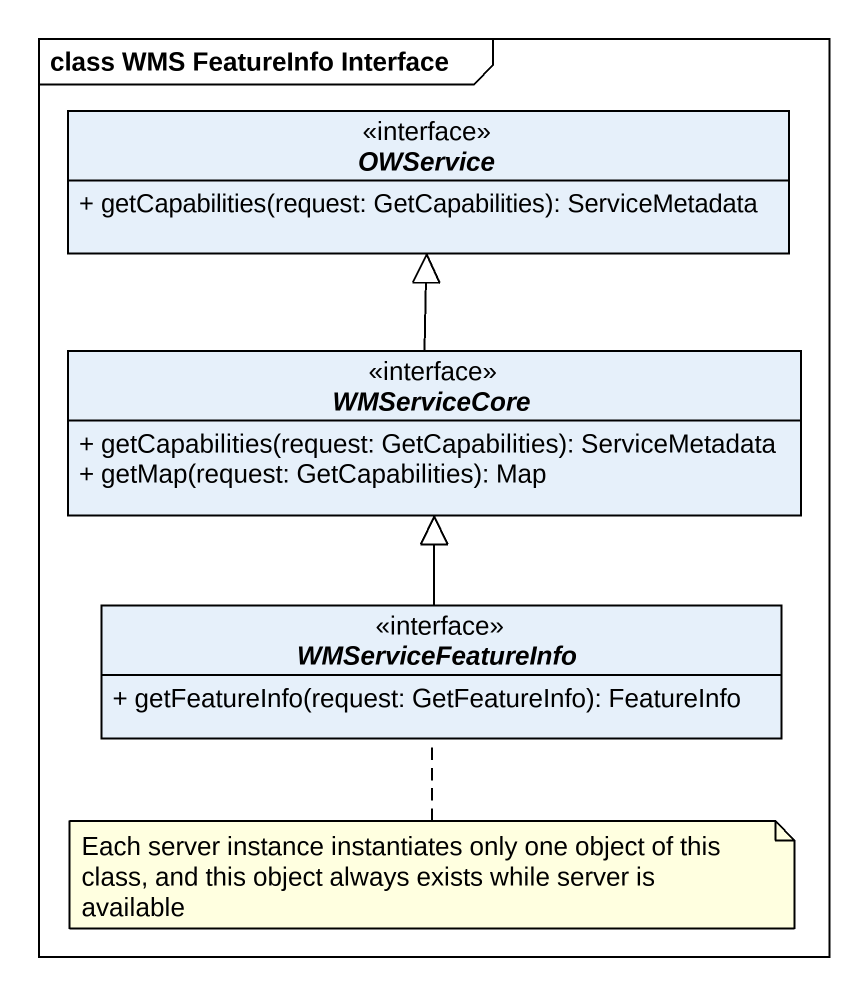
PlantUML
@startuml
mainframe class WMS FeatureInfo Interface
hide circle
hide empty members
skinparam classAttributeIconSize 0
interface OWService <<interface>> {
  + getCapabilities(request: GetCapabilities): ServiceMetadata
}
interface WMServiceCore <<interface>> {
  + getCapabilities(request: GetCapabilities): ServiceMetadata
  + getMap(request: GetCapabilities): Map
}
interface WMServiceFeatureInfo <<interface>> {
  + getFeatureInfo(request: GetFeatureInfo): FeatureInfo
}
WMServiceCore -up-|> OWService
WMServiceFeatureInfo -up-|> WMServiceCore
note bottom of WMServiceFeatureInfo : Each server instance instantiates only one object of this class, and this object always exists while server is available
@enduml
